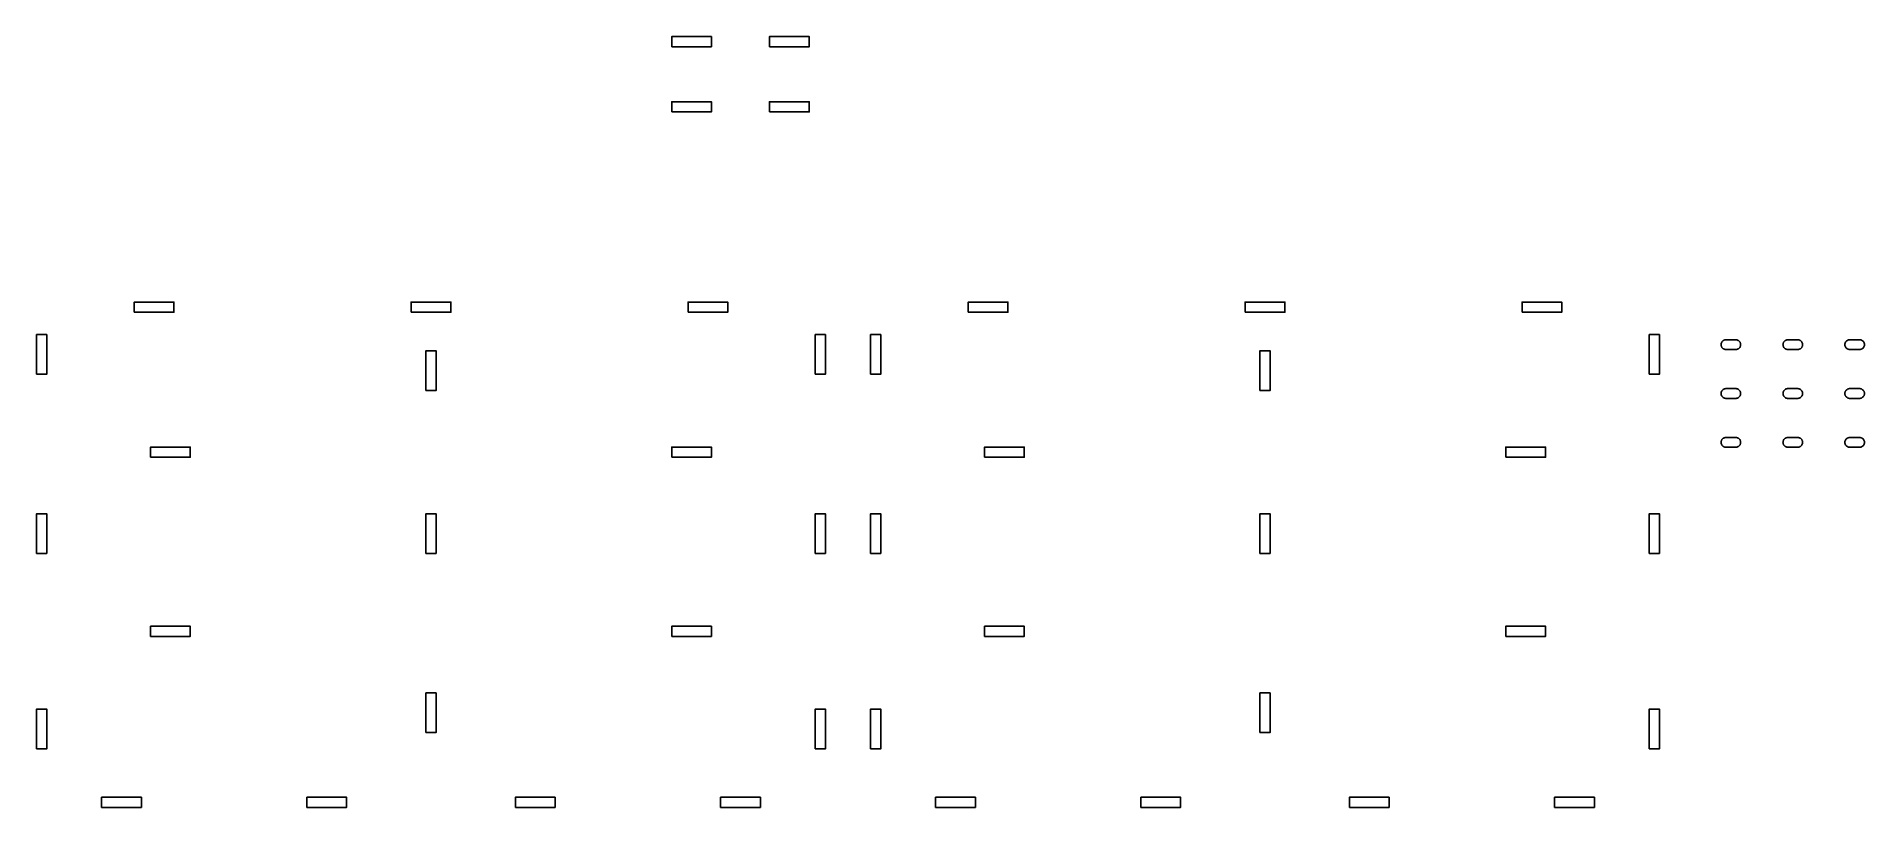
# Model space of a CAD drawing. Header units: millimetres. Extents: x 10 to 571, y -351 to -114.
import ezdxf

# ---------------------------------------------------------------- set-up
doc = ezdxf.new("R2010")
doc.units = ezdxf.units.MM
doc.layers.add('cut_inner', color=7, linetype='Continuous')

msp = doc.modelspace()

# ---------------------------------------------------------------- linework, layer by layer
at = {"layer": 'cut_inner'}
for points in [[(204.9, -117.58), (217.1, -117.58), (217.1, -114.42), (204.9, -114.42)], [(234.9, -117.58), (247.1, -117.58), (247.1, -114.42), (234.9, -114.42)], [(204.9, -137.57), (217.1, -137.57), (217.1, -134.43), (204.9, -134.43)], [(234.9, -137.57), (247.1, -137.57), (247.1, -134.43), (234.9, -134.43)], [(39.9, -199.07), (52.1, -199.07), (52.1, -195.93), (39.9, -195.93)], [(124.9, -199.07), (137.1, -199.07), (137.1, -195.93), (124.9, -195.93)], [(209.9, -199.07), (222.1, -199.07), (222.1, -195.93), (209.9, -195.93)], [(295.9, -199.07), (308.1, -199.07), (308.1, -195.93), (295.9, -195.93)], [(380.9, -199.07), (393.1, -199.07), (393.1, -195.93), (380.9, -195.93)], [(465.9, -199.07), (478.1, -199.07), (478.1, -195.93), (465.9, -195.93)], [(9.93, -218.1), (13.07, -218.1), (13.07, -205.9), (9.93, -205.9)], [(248.93, -218.1), (252.07, -218.1), (252.07, -205.9), (248.93, -205.9)], [(265.93, -218.1), (269.07, -218.1), (269.07, -205.9), (265.93, -205.9)], [(504.93, -218.1), (508.07, -218.1), (508.07, -205.9), (504.93, -205.9)], [(528.5, -210.5), (531.5, -210.5), (531.65, -210.49), (531.79, -210.47), (531.94, -210.44), (532.07, -210.39), (532.21, -210.32), (532.33, -210.25), (532.45, -210.16), (532.56, -210.06), (532.66, -209.95), (532.75, -209.83), (532.82, -209.71), (532.89, -209.57), (532.94, -209.44), (532.97, -209.29), (532.99, -209.15), (533, -209), (533, -209), (532.99, -208.85), (532.97, -208.71), (532.94, -208.56), (532.89, -208.43), (532.82, -208.29), (532.75, -208.17), (532.66, -208.05), (532.56, -207.94), (532.45, -207.84), (532.33, -207.75), (532.21, -207.68), (532.07, -207.61), (531.94, -207.56), (531.79, -207.53), (531.65, -207.51), (531.5, -207.5), (528.5, -207.5), (528.35, -207.51), (528.21, -207.53), (528.06, -207.56), (527.93, -207.61), (527.79, -207.68), (527.67, -207.75), (527.55, -207.84), (527.44, -207.94), (527.34, -208.05), (527.25, -208.17), (527.18, -208.29), (527.11, -208.43), (527.06, -208.56), (527.03, -208.71), (527.01, -208.85), (527, -209), (527, -209), (527.01, -209.15), (527.03, -209.29), (527.06, -209.44), (527.11, -209.57), (527.18, -209.71), (527.25, -209.83), (527.34, -209.95), (527.44, -210.06), (527.55, -210.16), (527.67, -210.25), (527.79, -210.32), (527.93, -210.39), (528.06, -210.44), (528.21, -210.47), (528.35, -210.49), (528.5, -210.5)], [(547.5, -210.5), (550.5, -210.5), (550.65, -210.49), (550.79, -210.47), (550.94, -210.44), (551.07, -210.39), (551.21, -210.32), (551.33, -210.25), (551.45, -210.16), (551.56, -210.06), (551.66, -209.95), (551.75, -209.83), (551.82, -209.71), (551.89, -209.57), (551.94, -209.44), (551.97, -209.29), (551.99, -209.15), (552, -209), (552, -209), (551.99, -208.85), (551.97, -208.71), (551.94, -208.56), (551.89, -208.43), (551.82, -208.29), (551.75, -208.17), (551.66, -208.05), (551.56, -207.94), (551.45, -207.84), (551.33, -207.75), (551.21, -207.68), (551.07, -207.61), (550.94, -207.56), (550.79, -207.53), (550.65, -207.51), (550.5, -207.5), (547.5, -207.5), (547.35, -207.51), (547.21, -207.53), (547.06, -207.56), (546.93, -207.61), (546.79, -207.68), (546.67, -207.75), (546.55, -207.84), (546.44, -207.94), (546.34, -208.05), (546.25, -208.17), (546.18, -208.29), (546.11, -208.43), (546.06, -208.56), (546.03, -208.71), (546.01, -208.85), (546, -209), (546, -209), (546.01, -209.15), (546.03, -209.29), (546.06, -209.44), (546.11, -209.57), (546.18, -209.71), (546.25, -209.83), (546.34, -209.95), (546.44, -210.06), (546.55, -210.16), (546.67, -210.25), (546.79, -210.32), (546.93, -210.39), (547.06, -210.44), (547.21, -210.47), (547.35, -210.49), (547.5, -210.5)], [(566.5, -210.5), (569.5, -210.5), (569.65, -210.49), (569.79, -210.47), (569.94, -210.44), (570.07, -210.39), (570.21, -210.32), (570.33, -210.25), (570.45, -210.16), (570.56, -210.06), (570.66, -209.95), (570.75, -209.83), (570.82, -209.71), (570.89, -209.57), (570.94, -209.44), (570.97, -209.29), (570.99, -209.15), (571, -209), (571, -209), (570.99, -208.85), (570.97, -208.71), (570.94, -208.56), (570.89, -208.43), (570.82, -208.29), (570.75, -208.17), (570.66, -208.05), (570.56, -207.94), (570.45, -207.84), (570.33, -207.75), (570.21, -207.68), (570.07, -207.61), (569.94, -207.56), (569.79, -207.53), (569.65, -207.51), (569.5, -207.5), (566.5, -207.5), (566.35, -207.51), (566.21, -207.53), (566.06, -207.56), (565.93, -207.61), (565.79, -207.68), (565.67, -207.75), (565.55, -207.84), (565.44, -207.94), (565.34, -208.05), (565.25, -208.17), (565.18, -208.29), (565.11, -208.43), (565.06, -208.56), (565.03, -208.71), (565.01, -208.85), (565, -209), (565, -209), (565.01, -209.15), (565.03, -209.29), (565.06, -209.44), (565.11, -209.57), (565.18, -209.71), (565.25, -209.83), (565.34, -209.95), (565.44, -210.06), (565.55, -210.16), (565.67, -210.25), (565.79, -210.32), (565.93, -210.39), (566.06, -210.44), (566.21, -210.47), (566.35, -210.49), (566.5, -210.5)], [(129.43, -223.1), (132.57, -223.1), (132.57, -210.9), (129.43, -210.9)], [(385.43, -223.1), (388.57, -223.1), (388.57, -210.9), (385.43, -210.9)], [(528.5, -225.5), (531.5, -225.5), (531.65, -225.49), (531.79, -225.47), (531.94, -225.44), (532.07, -225.39), (532.21, -225.32), (532.33, -225.25), (532.45, -225.16), (532.56, -225.06), (532.66, -224.95), (532.75, -224.83), (532.82, -224.71), (532.89, -224.57), (532.94, -224.44), (532.97, -224.29), (532.99, -224.15), (533, -224), (533, -224), (532.99, -223.85), (532.97, -223.71), (532.94, -223.56), (532.89, -223.43), (532.82, -223.29), (532.75, -223.17), (532.66, -223.05), (532.56, -222.94), (532.45, -222.84), (532.33, -222.75), (532.21, -222.68), (532.07, -222.61), (531.94, -222.56), (531.79, -222.53), (531.65, -222.51), (531.5, -222.5), (528.5, -222.5), (528.35, -222.51), (528.21, -222.53), (528.06, -222.56), (527.93, -222.61), (527.79, -222.68), (527.67, -222.75), (527.55, -222.84), (527.44, -222.94), (527.34, -223.05), (527.25, -223.17), (527.18, -223.29), (527.11, -223.43), (527.06, -223.56), (527.03, -223.71), (527.01, -223.85), (527, -224), (527, -224), (527.01, -224.15), (527.03, -224.29), (527.06, -224.44), (527.11, -224.57), (527.18, -224.71), (527.25, -224.83), (527.34, -224.95), (527.44, -225.06), (527.55, -225.16), (527.67, -225.25), (527.79, -225.32), (527.93, -225.39), (528.06, -225.44), (528.21, -225.47), (528.35, -225.49), (528.5, -225.5)], [(547.5, -225.5), (550.5, -225.5), (550.65, -225.49), (550.79, -225.47), (550.94, -225.44), (551.07, -225.39), (551.21, -225.32), (551.33, -225.25), (551.45, -225.16), (551.56, -225.06), (551.66, -224.95), (551.75, -224.83), (551.82, -224.71), (551.89, -224.57), (551.94, -224.44), (551.97, -224.29), (551.99, -224.15), (552, -224), (552, -224), (551.99, -223.85), (551.97, -223.71), (551.94, -223.56), (551.89, -223.43), (551.82, -223.29), (551.75, -223.17), (551.66, -223.05), (551.56, -222.94), (551.45, -222.84), (551.33, -222.75), (551.21, -222.68), (551.07, -222.61), (550.94, -222.56), (550.79, -222.53), (550.65, -222.51), (550.5, -222.5), (547.5, -222.5), (547.35, -222.51), (547.21, -222.53), (547.06, -222.56), (546.93, -222.61), (546.79, -222.68), (546.67, -222.75), (546.55, -222.84), (546.44, -222.94), (546.34, -223.05), (546.25, -223.17), (546.18, -223.29), (546.11, -223.43), (546.06, -223.56), (546.03, -223.71), (546.01, -223.85), (546, -224), (546, -224), (546.01, -224.15), (546.03, -224.29), (546.06, -224.44), (546.11, -224.57), (546.18, -224.71), (546.25, -224.83), (546.34, -224.95), (546.44, -225.06), (546.55, -225.16), (546.67, -225.25), (546.79, -225.32), (546.93, -225.39), (547.06, -225.44), (547.21, -225.47), (547.35, -225.49), (547.5, -225.5)], [(566.5, -225.5), (569.5, -225.5), (569.65, -225.49), (569.79, -225.47), (569.94, -225.44), (570.07, -225.39), (570.21, -225.32), (570.33, -225.25), (570.45, -225.16), (570.56, -225.06), (570.66, -224.95), (570.75, -224.83), (570.82, -224.71), (570.89, -224.57), (570.94, -224.44), (570.97, -224.29), (570.99, -224.15), (571, -224), (571, -224), (570.99, -223.85), (570.97, -223.71), (570.94, -223.56), (570.89, -223.43), (570.82, -223.29), (570.75, -223.17), (570.66, -223.05), (570.56, -222.94), (570.45, -222.84), (570.33, -222.75), (570.21, -222.68), (570.07, -222.61), (569.94, -222.56), (569.79, -222.53), (569.65, -222.51), (569.5, -222.5), (566.5, -222.5), (566.35, -222.51), (566.21, -222.53), (566.06, -222.56), (565.93, -222.61), (565.79, -222.68), (565.67, -222.75), (565.55, -222.84), (565.44, -222.94), (565.34, -223.05), (565.25, -223.17), (565.18, -223.29), (565.11, -223.43), (565.06, -223.56), (565.03, -223.71), (565.01, -223.85), (565, -224), (565, -224), (565.01, -224.15), (565.03, -224.29), (565.06, -224.44), (565.11, -224.57), (565.18, -224.71), (565.25, -224.83), (565.34, -224.95), (565.44, -225.06), (565.55, -225.16), (565.67, -225.25), (565.79, -225.32), (565.93, -225.39), (566.06, -225.44), (566.21, -225.47), (566.35, -225.49), (566.5, -225.5)], [(44.9, -243.57), (57.1, -243.57), (57.1, -240.43), (44.9, -240.43)], [(204.9, -243.57), (217.1, -243.57), (217.1, -240.43), (204.9, -240.43)], [(300.9, -243.57), (313.1, -243.57), (313.1, -240.43), (300.9, -240.43)], [(460.9, -243.57), (473.1, -243.57), (473.1, -240.43), (460.9, -240.43)], [(528.5, -240.5), (531.5, -240.5), (531.65, -240.49), (531.79, -240.47), (531.94, -240.44), (532.07, -240.39), (532.21, -240.32), (532.33, -240.25), (532.45, -240.16), (532.56, -240.06), (532.66, -239.95), (532.75, -239.83), (532.82, -239.71), (532.89, -239.57), (532.94, -239.44), (532.97, -239.29), (532.99, -239.15), (533, -239), (533, -239), (532.99, -238.85), (532.97, -238.71), (532.94, -238.56), (532.89, -238.43), (532.82, -238.29), (532.75, -238.17), (532.66, -238.05), (532.56, -237.94), (532.45, -237.84), (532.33, -237.75), (532.21, -237.68), (532.07, -237.61), (531.94, -237.56), (531.79, -237.53), (531.65, -237.51), (531.5, -237.5), (528.5, -237.5), (528.35, -237.51), (528.21, -237.53), (528.06, -237.56), (527.93, -237.61), (527.79, -237.68), (527.67, -237.75), (527.55, -237.84), (527.44, -237.94), (527.34, -238.05), (527.25, -238.17), (527.18, -238.29), (527.11, -238.43), (527.06, -238.56), (527.03, -238.71), (527.01, -238.85), (527, -239), (527, -239), (527.01, -239.15), (527.03, -239.29), (527.06, -239.44), (527.11, -239.57), (527.18, -239.71), (527.25, -239.83), (527.34, -239.95), (527.44, -240.06), (527.55, -240.16), (527.67, -240.25), (527.79, -240.32), (527.93, -240.39), (528.06, -240.44), (528.21, -240.47), (528.35, -240.49), (528.5, -240.5)], [(547.5, -240.5), (550.5, -240.5), (550.65, -240.49), (550.79, -240.47), (550.94, -240.44), (551.07, -240.39), (551.21, -240.32), (551.33, -240.25), (551.45, -240.16), (551.56, -240.06), (551.66, -239.95), (551.75, -239.83), (551.82, -239.71), (551.89, -239.57), (551.94, -239.44), (551.97, -239.29), (551.99, -239.15), (552, -239), (552, -239), (551.99, -238.85), (551.97, -238.71), (551.94, -238.56), (551.89, -238.43), (551.82, -238.29), (551.75, -238.17), (551.66, -238.05), (551.56, -237.94), (551.45, -237.84), (551.33, -237.75), (551.21, -237.68), (551.07, -237.61), (550.94, -237.56), (550.79, -237.53), (550.65, -237.51), (550.5, -237.5), (547.5, -237.5), (547.35, -237.51), (547.21, -237.53), (547.06, -237.56), (546.93, -237.61), (546.79, -237.68), (546.67, -237.75), (546.55, -237.84), (546.44, -237.94), (546.34, -238.05), (546.25, -238.17), (546.18, -238.29), (546.11, -238.43), (546.06, -238.56), (546.03, -238.71), (546.01, -238.85), (546, -239), (546, -239), (546.01, -239.15), (546.03, -239.29), (546.06, -239.44), (546.11, -239.57), (546.18, -239.71), (546.25, -239.83), (546.34, -239.95), (546.44, -240.06), (546.55, -240.16), (546.67, -240.25), (546.79, -240.32), (546.93, -240.39), (547.06, -240.44), (547.21, -240.47), (547.35, -240.49), (547.5, -240.5)], [(566.5, -240.5), (569.5, -240.5), (569.65, -240.49), (569.79, -240.47), (569.94, -240.44), (570.07, -240.39), (570.21, -240.32), (570.33, -240.25), (570.45, -240.16), (570.56, -240.06), (570.66, -239.95), (570.75, -239.83), (570.82, -239.71), (570.89, -239.57), (570.94, -239.44), (570.97, -239.29), (570.99, -239.15), (571, -239), (571, -239), (570.99, -238.85), (570.97, -238.71), (570.94, -238.56), (570.89, -238.43), (570.82, -238.29), (570.75, -238.17), (570.66, -238.05), (570.56, -237.94), (570.45, -237.84), (570.33, -237.75), (570.21, -237.68), (570.07, -237.61), (569.94, -237.56), (569.79, -237.53), (569.65, -237.51), (569.5, -237.5), (566.5, -237.5), (566.35, -237.51), (566.21, -237.53), (566.06, -237.56), (565.93, -237.61), (565.79, -237.68), (565.67, -237.75), (565.55, -237.84), (565.44, -237.94), (565.34, -238.05), (565.25, -238.17), (565.18, -238.29), (565.11, -238.43), (565.06, -238.56), (565.03, -238.71), (565.01, -238.85), (565, -239), (565, -239), (565.01, -239.15), (565.03, -239.29), (565.06, -239.44), (565.11, -239.57), (565.18, -239.71), (565.25, -239.83), (565.34, -239.95), (565.44, -240.06), (565.55, -240.16), (565.67, -240.25), (565.79, -240.32), (565.93, -240.39), (566.06, -240.44), (566.21, -240.47), (566.35, -240.49), (566.5, -240.5)], [(9.93, -273.1), (13.07, -273.1), (13.07, -260.9), (9.93, -260.9)], [(129.43, -273.1), (132.57, -273.1), (132.57, -260.9), (129.43, -260.9)], [(248.93, -273.1), (252.07, -273.1), (252.07, -260.9), (248.93, -260.9)], [(265.93, -273.1), (269.07, -273.1), (269.07, -260.9), (265.93, -260.9)], [(385.43, -273.1), (388.57, -273.1), (388.57, -260.9), (385.43, -260.9)], [(504.93, -273.1), (508.07, -273.1), (508.07, -260.9), (504.93, -260.9)], [(44.9, -298.57), (57.1, -298.57), (57.1, -295.43), (44.9, -295.43)], [(204.9, -298.57), (217.1, -298.57), (217.1, -295.43), (204.9, -295.43)], [(300.9, -298.57), (313.1, -298.57), (313.1, -295.43), (300.9, -295.43)], [(460.9, -298.57), (473.1, -298.57), (473.1, -295.43), (460.9, -295.43)], [(129.43, -328.1), (132.57, -328.1), (132.57, -315.9), (129.43, -315.9)], [(385.43, -328.1), (388.57, -328.1), (388.57, -315.9), (385.43, -315.9)], [(9.93, -333.1), (13.07, -333.1), (13.07, -320.9), (9.93, -320.9)], [(248.93, -333.1), (252.07, -333.1), (252.07, -320.9), (248.93, -320.9)], [(265.93, -333.1), (269.07, -333.1), (269.07, -320.9), (265.93, -320.9)], [(504.93, -333.1), (508.07, -333.1), (508.07, -320.9), (504.93, -320.9)], [(29.9, -351.07), (42.1, -351.07), (42.1, -347.93), (29.9, -347.93)], [(92.9, -351.07), (105.1, -351.07), (105.1, -347.93), (92.9, -347.93)], [(156.9, -351.07), (169.1, -351.07), (169.1, -347.93), (156.9, -347.93)], [(219.9, -351.07), (232.1, -351.07), (232.1, -347.93), (219.9, -347.93)], [(285.9, -351.07), (298.1, -351.07), (298.1, -347.93), (285.9, -347.93)], [(348.9, -351.07), (361.1, -351.07), (361.1, -347.93), (348.9, -347.93)], [(412.9, -351.07), (425.1, -351.07), (425.1, -347.93), (412.9, -347.93)], [(475.9, -351.07), (488.1, -351.07), (488.1, -347.93), (475.9, -347.93)]]:
    msp.add_lwpolyline(points, close=True, dxfattribs=at)

doc.saveas('drawing.dxf')
